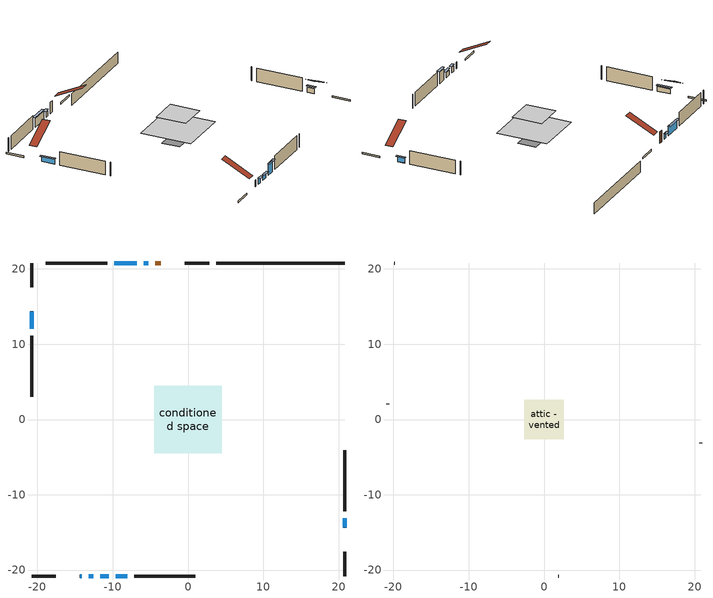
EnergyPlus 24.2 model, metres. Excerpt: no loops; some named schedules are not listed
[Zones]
conditioned space
 floor outside (Floor1 construction): -3.99,-3.99 -3.99,3.99 3.99,3.99 3.99,-3.99 z0.15
 floor adiabatic (AdiabaticFloorConstruction): -4.5,-4.5 -4.5,4.5 4.5,4.5 4.5,-4.5 z0.15
 floor foundation (Slab1 construction): -2.66,-1.6 -2.66,1.6 2.66,1.6 2.66,-1.6 z-1.83
 wall outside (RimJoist1 construction): 2.79,20.79 -0.41,20.79 / -20.79,-20.79 -17.59,-20.79 / -20.79,20.79 -20.79,17.59 / 20.79,-20.79 20.79,-17.59 z0.15:0.45
 wall outside (AdiabaticWallConstruction 1): -3.65,20.79 -4.37,20.79 z0.15:2.18
 wall outside (AdiabaticWallConstruction): -14.35,-20.79 -14.14,-20.79 z0.15:1.37; 20.79,-14.35 20.79,-13.13 / -5.29,20.79 -5.91,20.79 / -13.22,-20.79 -12.6,-20.79 z0.15:1.07; -6.83,20.79 -9.83,20.79 z0.15:1.67; -11.68,-20.79 -10.53,-20.79 / -20.79,14.35 -20.79,12.06 z0.15:1.01; -9.61,-20.79 -8.08,-20.79 z0.15:2.16
 wall outside (Wall1 construction): -10.76,20.79 -18.88,20.79 / -7.15,-20.79 0.97,-20.79 / -20.79,11.13 -20.79,3.01 / 20.79,-12.2 20.79,-4.08 z0.15:2.59
 wall foundation (FoundationWall1 construction): 20.79,20.79 3.72,20.79 z-1.83:0.15
 window (WindowConstruction 7): -14.35,-20.79 -14.14,-20.79 z0.15:1.37
 window (WindowConstruction): 20.79,-14.35 20.79,-13.13 z0.15:1.06
 window (WindowConstruction 1): -5.3,20.79 -5.91,20.79 z0.15:1.06
 window (WindowConstruction 2): -6.83,20.79 -9.83,20.79 z0.15:1.67
 window (WindowConstruction 3): -13.22,-20.79 -12.61,-20.79 z0.15:1.06
 window (WindowConstruction 4): -11.68,-20.79 -10.53,-20.79 z0.15:1.01
 window (WindowConstruction 5): -9.6,-20.79 -8.08,-20.79 z0.15:2.16
 window (WindowConstruction 6): -20.79,14.35 -20.79,12.06 z0.15:1.01
 door (Door): -3.65,20.79 -4.37,20.79 z0.15:2.18
 ceiling adiabatic (AdiabaticFloorConstruction): 4.5,-4.5 4.5,4.5 -4.5,4.5 -4.5,-4.5 z0.15
attic - vented
 floor to conditioned space (Floor2 construction Reversed): -2.62,-2.62 -2.62,2.62 2.62,2.62 2.62,-2.62 z2.59
 wall outside (Wall2 construction): -19.81,20.79 -19.86,20.79 / 1.9,-20.79 1.95,-20.79 / -20.79,2.08 -20.79,2.03 / 20.79,-3.15 20.79,-3.1 z0.15:2.59
 roof outside (Roof1 construction): -2.72,20.79,2.59 -2.72,15.83,5.07 -1.33,15.83,5.07 -1.33,20.79,2.59; -15.28,-20.79,2.59 -15.28,-15.83,5.07 -16.66,-15.83,5.07 -16.66,-20.79,2.59; -20.79,15.28,2.59 -15.83,15.28,5.07 -15.83,16.66,5.07 -20.79,16.66,2.59; 20.79,-15.28,2.59 15.83,-15.28,5.07 15.83,-16.66,5.07 20.79,-16.66,2.59
shading: 20.79,-12.93 20.79,-14.55 21.21,-14.55 21.21,-12.93 z1.27; -6.11,20.79 -5.09,20.79 -5.09,21.21 -6.11,21.21 z1.27; -10.03,20.79 -6.63,20.79 -6.63,21.21 -10.03,21.21 z1.88; -12.4,-20.79 -13.42,-20.79 -13.42,-21.21 -12.4,-21.21 z1.27; -10.33,-20.79 -11.88,-20.79 -11.88,-21.21 -10.33,-21.21 z1.21; -7.88,-20.79 -9.81,-20.79 -9.81,-21.21 -7.88,-21.21 z2.36; -20.79,11.86 -20.79,14.55 -21.21,14.55 -21.21,11.86 z1.21
[Building]
Building 1: Terrain=Suburbs
[Site:Location]
Toronto City Centre_ON: Latitude {deg}=43.63; Longitude {deg}=-79.39; Time Zone {hr}=-5; Elevation {m}=77; Keep Site Location Information=Yes
[Site:GroundTemperature:Shallow]
5.01852, 3.26908, 3.12898, 3.95918, 7.29196, 10.6092, 13.4851, 15.3069, 15.4617, 13.9799, 11.1774, 7.9619
[Site:WaterMainsTemperature]
Calculation Method=Schedule; Temperature Schedule=mains temperature schedule
[Material] Roughness=Rough; Thermal Absorptance=0.9
Name | Thickness {m} | Conductivity {W/m-K} | Density {kg/m3} | Specific Heat {J/kg-K} | Solar Absorptance | Visible Absorptance
asphalt or fiberglass shingles | 0.00635 | 0.162714 | 1121.4 | 1465.45 | 0.4 | 0.4
ceiling stud and cavity | 0.1397 | 0.0763592 | 65.682 | 1177.47 | 0.7 | 0.7
concrete 4.0 in. | 0.1016 | 1.803125 | 2242.8 | 837.4 | 0.7 | 0.7
concrete 8.0 in. | 0.2032 | 1.803125 | 2242.8 | 837.4 | 0.7 | 0.7
door material | 0.04445 | 0.053851 | 512.64 | 1214.23 | 0.7 | 0.7
floor covering | 0.0127 | 0.0433444 | 54.468 | 1339.84 | 0.6 | 0.6
floor rigid ins | 0.051816 | 0.029427 | 32.04 | 1214.23 | 0.7 | 0.7
floor rigid ins 1; wall rigid ins | 0.512978 | 0.029427 | 32.04 | 1214.23 | 0.7 | 0.7
floor stud and cavity | 0.1397 | 0.0962604 | 92.3553 | 1139.71 | 0.7 | 0.7
floor stud and cavity 1 | 0.1397 | 1.75129 | 37.0049 | 1207.88 | 0.7 | 0.7
furniture material conditioned space 1 | 0.1524 | 0.115458 | 640.8 | 1214.23 | 0.6 | 0.6
gypsum board | 0.0127 | 0.160291 | 801 | 837.4 | 0.6 | 0.6
osb sheathing 0.5 in. | 0.0127 | 0.115458 | 512.64 | 1214.23 | 0.7 | 0.7
osb sheathing 0.75 in. | 0.01905 | 0.115458 | 512.64 | 1214.23 | 0.7 | 0.7
rim joist stud and cavity | 0.0508 | 0.177588 | 50.32683 | 1063.81 | 0.6 | 0.6
wall stud and cavity | 0.1397 | 0.0885473 | 139.0536 | 1170.24 | 0.7 | 0.7
wall stud and cavity 1 | 0.0889 | 6.9971 | 50.32683 | 1063.81 | 0.6 | 0.6
wall stud and cavity 2 | 0.0889 | 0.380278 | 52.3479 | 1209.89 | 0.7 | 0.7
wall stud and cavity 3 | 0.0889 | 0.391764 | 83.0341 | 1211.67 | 0.7 | 0.7
wood siding | 0.0254 | 0.102417 | 544.68 | 1172.36 | 0.4 | 0.4
wood siding 1 | 0.00254 | 0.102417 | 544.68 | 1172.36 | 0.4 | 0.4
wood siding 2; wood siding 3; wood siding 4 | 0.0254 | 0.102417 | 544.68 | 1172.36 | 0.7 | 0.7
[WindowMaterial:SimpleGlazingSystem]
Name | U-Factor {W/m2-K} | Solar Heat Gain Coefficient
WindowMaterial | 2.56248 | 0.57
WindowMaterial 1 | 2.35864 | 0.66
WindowMaterial 2 | 2.48526 | 0.6
WindowMaterial 3 | 2.37851 | 0.65
WindowMaterial 4 | 4.786554 | 0.61
[Construction]
AdiabaticFloorConstruction: floor stud and cavity 1, floor rigid ins 1, osb sheathing 0.75 in., floor covering
AdiabaticWallConstruction: wood siding 3, wall rigid ins, wall stud and cavity 2, gypsum board
AdiabaticWallConstruction 1: wood siding 4, wall rigid ins, wall stud and cavity 2, gypsum board
Door: door material
Floor1 construction: floor stud and cavity, floor rigid ins, osb sheathing 0.75 in., floor covering
Floor2 construction Reversed: gypsum board, ceiling stud and cavity
FoundationWall1 construction: concrete 8.0 in.
furniture construction conditioned space 1: furniture material conditioned space 1
PartitionWallConstruction: gypsum board, wall stud and cavity 3, gypsum board
RimJoist1 construction: wood siding 2, rim joist stud and cavity
Roof1 construction: asphalt or fiberglass shingles
Slab1 construction: concrete 4.0 in.
Wall1 construction: wood siding, osb sheathing 0.5 in., wall stud and cavity, gypsum board
Wall2 construction: wood siding 1, wall stud and cavity 1
WindowConstruction; WindowConstruction 1; WindowConstruction 3: WindowMaterial
WindowConstruction 2: WindowMaterial 1
WindowConstruction 4; WindowConstruction 6: WindowMaterial 2
WindowConstruction 5: WindowMaterial 3
WindowConstruction 7: WindowMaterial 4
[Zone] Multiplier=1; Part of Total Floor Area=Yes
Name | Volume {m3}
attic - vented | 10.7489
conditioned space | 235.1
[Space]
Name | Zone | Volume {m3}
attic - vented 1 | attic - vented | 10.7489
conditioned space 1 | conditioned space | 235.1
[ZoneInfiltration:EffectiveLeakageArea]
infil attic - vented 1: Zone or Space=attic - vented 1; Schedule=Always On Discrete; Effective Air Leakage Area {cm2}=1157.89; Stack Coefficient=0.000342; Wind Coefficient=1.24949e-05
[ZoneMixing]
whole house fan mix: Zone or Space=attic - vented; Schedule=Always On Continuous; Design Flow Rate Calculation Method=Flow/Zone; Design Flow Rate {m3/s}=0; Source Zone or Space=conditioned space
[SurfaceProperty:ExposedFoundationPerimeter]
Slab1: Exposed Perimeter Calculation Method=TotalExposedPerimeter; Total Exposed Perimeter {m}=17.07
[InternalMass] Zone or ZoneList=conditioned space; Space or SpaceList=conditioned space 1
Name | Construction | Surface Area {m2}
furniture mass conditioned space 1 | furniture construction conditioned space 1 | 64.7239
partition wall mass | PartitionWallConstruction | 161.81
[Lights]
interior lighting: Zone or ZoneList or Space or SpaceList=conditioned space 1; Schedule=interior lighting schedule; Design Level Calculation Method=LightingLevel; Lighting Level {W}=343.2; Return Air Fraction=0; Fraction Radiant=0.6; Fraction Visible=0.2; Fraction Replaceable=1
[People]
occupants: Zone or ZoneList or Space or SpaceList=conditioned space 1; Number of People Schedule=occupants schedule; Number of People Calculation Method=People; Number of People=3; Fraction Radiant=0.314171; Sensible Heat Fraction=0.56303; Activity Level Schedule=occupants activity schedule; Carbon Dioxide Generation Rate {m3/s-W}=0; Enable ASHRAE 55 Comfort Warnings=No; Mean Radiant Temperature Calculation Type=EnclosureAveraged
[ElectricEquipment] Zone or ZoneList or Space or SpaceList=conditioned space 1; Design Level Calculation Method=EquipmentLevel
Name | Schedule | Design Level {W} | Fraction Latent | Fraction Radiant | Fraction Lost
clothes dryer | clothes dryer schedule | 140.772 | 0.015 | 0.081 | 0.85
clothes washer | clothes washer schedule | 32.1985 | 0.03 | 0.162 | 0.7
cooking range | cooking range schedule | 215.147 | 0.08 | 0.432 | 0.2
dishwasher | dishwasher schedule | 66.8632 | 0.3 | 0.18 | 0.4
fridge | fridge schedule | 72.9452 | 0 | 0.6 | 0
mech vent bath fan 0 | mech vent bath fan 0 schedule | 50.2 | 0 | 0 | 1
mech vent house fan | mech vent house fan schedule | 0 | 0 | 0 | 1
mech vent house fan cfis | mech vent house fan cfis schedule | 0 | 0 | 0 | 0
mech vent range fan 0 | mech vent range fan 0 schedule | 57 | 0 | 0 | 1
misc plug loads | misc plug loads schedule | 494.7 | 0.045 | 0.513 | 0.1
whole house fan | Always On Discrete | 0 | 0 | 0 | 1
[OtherEquipment] Zone or ZoneList or Space or SpaceList=conditioned space 1; Design Level Calculation Method=EquipmentLevel
Name | Fuel Type | Schedule | Design Level {W} | Fraction Latent | Fraction Radiant | Fraction Lost
clothes dryer 1 | Electricity | clothes dryer schedule | 0 | 0.015 | 0.081 | 0.85
cooking range 1 | Electricity | cooking range schedule | 0 | 0.08 | 0.432 | 0.2
general water use latent | None | general water use schedule | 62.594 | 1 | 0 | 0
general water use sensible | None | general water use schedule | -61.6891 | 0 | 0.6 | 0
mech vent house fan latent load | None | Always On Discrete | 0 | 1 | 0 | 0
mech vent house fan sensible load | None | Always On Discrete | 0 | 0 | 0 | 0
water heater energy adjustment1 | NaturalGas | Always On Discrete | 0.01 | 0 | 0 | 1
[ZoneInfiltration:DesignFlowRate] Zone or ZoneList or Space or SpaceList=conditioned space 1; Schedule=Always On Discrete; Design Flow Rate Calculation Method=Flow/Zone; Design Flow Rate {m3/s}=0
infil flow; natural vent flow; whole house fan flow
[AvailabilityManager:Scheduled]
furnace airloop Availability Manager: Schedule=Always On Discrete
[Foundation:Kiva]
Foundation Kiva 1: Initial Indoor Air Temperature {C}=18; Wall Height Above Grade {m}=0.150023; Wall Depth Below Slab {m}=0.2032
[Foundation:Kiva:Settings]
Soil Conductivity {W/m-K}=0.849921; Soil Density {kg/m3}=1842.3; Soil Specific Heat {J/kg-K}=418.7; Ground Solar Absorptivity=0.9; Ground Thermal Absorptivity=0.9; Ground Surface Roughness {m}=0.03; Far-Field Width {m}=40; Deep-Ground Boundary Condition=ZeroFlux; Deep-Ground Depth {m}=40; Minimum Cell Dimension {m}=0.2; Maximum Cell Growth Coefficient=3; Simulation Timestep=Timestep
[Exterior:Lights]
exterior lighting: Schedule=exterior lighting schedule; Design Level {W}=75.6
[EnergyManagementSystem:GlobalVariable]
furnace_airloop_Fan_RTF
infil_program_Qfan
infil_program_Qinf
natural_vent_program_Qnv
natural_vent_program_Qwhf
[EnergyManagementSystem:Sensor]
Name | Output:Variable or Output:Meter Index Key | Output:Variable or Output:Meter
airflow_gain | infil flow | Infiltration Sensible Heat Gain Energy
airflow_gain_1 | natural vent flow | Infiltration Sensible Heat Gain Energy
airflow_gain_2 | whole house fan flow | Infiltration Sensible Heat Gain Energy
airflow_loss | infil flow | Infiltration Sensible Heat Loss Energy
airflow_loss_1 | natural vent flow | Infiltration Sensible Heat Loss Energy
airflow_loss_2 | whole house fan flow | Infiltration Sensible Heat Loss Energy
clg_load_cond |  | Cooling:EnergyTransfer:Zone:CONDITIONED SPACE
clg_sp_s; clg_sp_s_1 | cooling setpoint | Schedule Value
clothes_dryer_exhaust_0_sch_s | clothes dryer exhaust 0 schedule | Schedule Value
cool_season | cooling season schedule | Schedule Value
htg_load_cond |  | Heating:EnergyTransfer:Zone:CONDITIONED SPACE
htg_sp_s; htg_sp_s_1 | heating setpoint | Schedule Value
ig_ee_conv | clothes dryer | Electric Equipment Convective Heating Energy
ig_ee_conv_2 | cooking range | Electric Equipment Convective Heating Energy
ig_ee_conv_4 | fridge | Electric Equipment Convective Heating Energy
ig_ee_conv_5 | misc plug loads | Electric Equipment Convective Heating Energy
ig_ee_conv_6 | whole house fan | Electric Equipment Convective Heating Energy
ig_ee_rad | clothes dryer | Electric Equipment Radiant Heating Energy
ig_ee_rad_2 | cooking range | Electric Equipment Radiant Heating Energy
ig_ee_rad_4 | fridge | Electric Equipment Radiant Heating Energy
ig_ee_rad_5 | misc plug loads | Electric Equipment Radiant Heating Energy
ig_ee_rad_6 | whole house fan | Electric Equipment Radiant Heating Energy
ig_lgt_conv | interior lighting | Lights Convective Heating Energy
ig_lgt_rad | interior lighting | Lights Radiant Heating Energy
ig_lgt_vis | interior lighting | Lights Visible Radiation Heating Energy
ig_oe_conv | clothes dryer 1 | Other Equipment Convective Heating Energy
ig_oe_conv_1 | cooking range 1 | Other Equipment Convective Heating Energy
ig_oe_conv_2 | general water use latent | Other Equipment Convective Heating Energy
ig_oe_conv_3 | general water use sensible | Other Equipment Convective Heating Energy
ig_oe_conv_4 | water heater energy adjustment1 | Other Equipment Convective Heating Energy
ig_oe_rad | clothes dryer 1 | Other Equipment Radiant Heating Energy
ig_oe_rad_1 | cooking range 1 | Other Equipment Radiant Heating Energy
ig_oe_rad_2 | general water use latent | Other Equipment Radiant Heating Energy
ig_oe_rad_3 | general water use sensible | Other Equipment Radiant Heating Energy
ig_oe_rad_4 | water heater energy adjustment1 | Other Equipment Radiant Heating Energy
ig_ppl_conv | occupants | People Convective Heating Energy
ig_ppl_rad | occupants | People Radiant Heating Energy
im_conv | furniture mass conditioned space 1 | Surface Inside Face Convection Heat Gain Energy
im_conv_1 | partition wall mass | Surface Inside Face Convection Heat Gain Energy
im_ig | furniture mass conditioned space 1 | Surface Inside Face Internal Gains Radiation Heat Gain Energy
im_ig_1 | partition wall mass | Surface Inside Face Internal Gains Radiation Heat Gain Energy
im_lgt | furniture mass conditioned space 1 | Surface Inside Face Lights Radiation Heat Gain Energy
im_lgt_1 | partition wall mass | Surface Inside Face Lights Radiation Heat Gain Energy
im_sol | furniture mass conditioned space 1 | Surface Inside Face Solar Radiation Heat Gain Energy
im_sol_1 | partition wall mass | Surface Inside Face Solar Radiation Heat Gain Energy
im_surf | furniture mass conditioned space 1 | Surface Inside Face Net Surface Thermal Radiation Heat Gain Energy
im_surf_1 | partition wall mass | Surface Inside Face Net Surface Thermal Radiation Heat Gain Energy
mech_vent_bath_fan_0_sch_s | mech vent bath fan 0 schedule | Schedule Value
mech_vent_range_fan_0_sch_s | mech vent range fan 0 schedule | Schedule Value
mv_conv | mech vent bath fan 0 | Electric Equipment Convective Heating Energy
mv_conv_1 | mech vent house fan | Electric Equipment Convective Heating Energy
mv_conv_2 | mech vent house fan cfis | Electric Equipment Convective Heating Energy
mv_conv_3 | mech vent range fan 0 | Electric Equipment Convective Heating Energy
mv_conv_4 | mech vent house fan latent load | Other Equipment Convective Heating Energy
mv_conv_5 | mech vent house fan sensible load | Other Equipment Convective Heating Energy
mv_rad | mech vent bath fan 0 | Electric Equipment Radiant Heating Energy
mv_rad_1 | mech vent house fan | Electric Equipment Radiant Heating Energy
mv_rad_2 | mech vent house fan cfis | Electric Equipment Radiant Heating Energy
mv_rad_3 | mech vent range fan 0 | Electric Equipment Radiant Heating Energy
mv_rad_4 | mech vent house fan latent load | Other Equipment Radiant Heating Energy
mv_rad_5 | mech vent house fan sensible load | Other Equipment Radiant Heating Energy
natural_vent_s | natural vent schedule | Schedule Value
out_pb_s |  | Site Outdoor Air Barometric Pressure
out_wt_s |  | Site Outdoor Air Humidity Ratio
site_vw_s |  | Site Wind Speed
ss_back_out | Window1 | Surface Window Shortwave from Zone Back Out Window Heat Transfer Rate
ss_back_out_1 | Window2 | Surface Window Shortwave from Zone Back Out Window Heat Transfer Rate
ss_back_out_2 | Window4 | Surface Window Shortwave from Zone Back Out Window Heat Transfer Rate
ss_back_out_3 | Window5 | Surface Window Shortwave from Zone Back Out Window Heat Transfer Rate
ss_back_out_4 | Window6 | Surface Window Shortwave from Zone Back Out Window Heat Transfer Rate
ss_back_out_5 | Window7 | Surface Window Shortwave from Zone Back Out Window Heat Transfer Rate
ss_back_out_6 | Window8 | Surface Window Shortwave from Zone Back Out Window Heat Transfer Rate
ss_back_out_7 | Window9 | Surface Window Shortwave from Zone Back Out Window Heat Transfer Rate
ss_conv | Door1 | Surface Inside Face Convection Heat Gain Energy
ss_conv_1 | Window1 | Surface Inside Face Convection Heat Gain Energy
ss_conv_2 | Window2 | Surface Inside Face Convection Heat Gain Energy
ss_conv_3 | Window4 | Surface Inside Face Convection Heat Gain Energy
ss_conv_4 | Window5 | Surface Inside Face Convection Heat Gain Energy
ss_conv_5 | Window6 | Surface Inside Face Convection Heat Gain Energy
ss_conv_6 | Window7 | Surface Inside Face Convection Heat Gain Energy
ss_conv_7 | Window8 | Surface Inside Face Convection Heat Gain Energy
ss_conv_8 | Window9 | Surface Inside Face Convection Heat Gain Energy
ss_ig | Door1 | Surface Inside Face Internal Gains Radiation Heat Gain Energy
ss_ig_1 | Window1 | Surface Inside Face Internal Gains Radiation Heat Gain Energy
ss_ig_2 | Window2 | Surface Inside Face Internal Gains Radiation Heat Gain Energy
ss_ig_3 | Window4 | Surface Inside Face Internal Gains Radiation Heat Gain Energy
ss_ig_4 | Window5 | Surface Inside Face Internal Gains Radiation Heat Gain Energy
ss_ig_5 | Window6 | Surface Inside Face Internal Gains Radiation Heat Gain Energy
ss_ig_6 | Window7 | Surface Inside Face Internal Gains Radiation Heat Gain Energy
ss_ig_7 | Window8 | Surface Inside Face Internal Gains Radiation Heat Gain Energy
ss_ig_8 | Window9 | Surface Inside Face Internal Gains Radiation Heat Gain Energy
ss_lgt | Door1 | Surface Inside Face Lights Radiation Heat Gain Energy
ss_sol | Door1 | Surface Inside Face Solar Radiation Heat Gain Energy
ss_surf | Door1 | Surface Inside Face Net Surface Thermal Radiation Heat Gain Energy
ss_surf_1 | Window1 | Surface Inside Face Net Surface Thermal Radiation Heat Gain Energy
ss_surf_2 | Window2 | Surface Inside Face Net Surface Thermal Radiation Heat Gain Energy
ss_surf_3 | Window4 | Surface Inside Face Net Surface Thermal Radiation Heat Gain Energy
ss_surf_4 | Window5 | Surface Inside Face Net Surface Thermal Radiation Heat Gain Energy
ss_surf_5 | Window6 | Surface Inside Face Net Surface Thermal Radiation Heat Gain Energy
ss_surf_6 | Window7 | Surface Inside Face Net Surface Thermal Radiation Heat Gain Energy
ss_surf_7 | Window8 | Surface Inside Face Net Surface Thermal Radiation Heat Gain Energy
ss_surf_8 | Window9 | Surface Inside Face Net Surface Thermal Radiation Heat Gain Energy
ss_trans_in | Window1 | Surface Window Transmitted Solar Radiation Rate
ss_trans_in_1 | Window2 | Surface Window Transmitted Solar Radiation Rate
ss_trans_in_2 | Window4 | Surface Window Transmitted Solar Radiation Rate
ss_trans_in_3 | Window5 | Surface Window Transmitted Solar Radiation Rate
ss_trans_in_4 | Window6 | Surface Window Transmitted Solar Radiation Rate
ss_trans_in_5 | Window7 | Surface Window Transmitted Solar Radiation Rate
ss_trans_in_6 | Window8 | Surface Window Transmitted Solar Radiation Rate
ss_trans_in_7 | Window9 | Surface Window Transmitted Solar Radiation Rate
ss_trans_out | Window1 | Surface Inside Face Initial Transmitted Diffuse Transmitted Out Window Solar Radiation Rate
ss_trans_out_1 | Window2 | Surface Inside Face Initial Transmitted Diffuse Transmitted Out Window Solar Radiation Rate
ss_trans_out_2 | Window4 | Surface Inside Face Initial Transmitted Diffuse Transmitted Out Window Solar Radiation Rate
ss_trans_out_3 | Window5 | Surface Inside Face Initial Transmitted Diffuse Transmitted Out Window Solar Radiation Rate
ss_trans_out_4 | Window6 | Surface Inside Face Initial Transmitted Diffuse Transmitted Out Window Solar Radiation Rate
ss_trans_out_5 | Window7 | Surface Inside Face Initial Transmitted Diffuse Transmitted Out Window Solar Radiation Rate
ss_trans_out_6 | Window8 | Surface Inside Face Initial Transmitted Diffuse Transmitted Out Window Solar Radiation Rate
ss_trans_out_7 | Window9 | Surface Inside Face Initial Transmitted Diffuse Transmitted Out Window Solar Radiation Rate
s_conv | Floor1 | Surface Inside Face Convection Heat Gain Energy
s_conv_1 | Floor2 | Surface Inside Face Convection Heat Gain Energy
s_conv_10 | Wall1:0 | Surface Inside Face Convection Heat Gain Energy
s_conv_11 | Wall1:180 | Surface Inside Face Convection Heat Gain Energy
s_conv_12 | Wall1:270 | Surface Inside Face Convection Heat Gain Energy
s_conv_13 | Wall1:90 | Surface Inside Face Convection Heat Gain Energy
s_conv_2 | FoundationWall1 | Surface Inside Face Convection Heat Gain Energy
s_conv_3 | inferred conditioned ceiling | Surface Inside Face Convection Heat Gain Energy
s_conv_4 | inferred conditioned floor | Surface Inside Face Convection Heat Gain Energy
s_conv_5 | RimJoist1:0 | Surface Inside Face Convection Heat Gain Energy
s_conv_6 | RimJoist1:180 | Surface Inside Face Convection Heat Gain Energy
s_conv_7 | RimJoist1:270 | Surface Inside Face Convection Heat Gain Energy
s_conv_8 | RimJoist1:90 | Surface Inside Face Convection Heat Gain Energy
s_conv_9 | Slab1 | Surface Inside Face Convection Heat Gain Energy
s_ig | Floor1 | Surface Inside Face Internal Gains Radiation Heat Gain Energy
s_ig_1 | Floor2 | Surface Inside Face Internal Gains Radiation Heat Gain Energy
s_ig_10 | Wall1:0 | Surface Inside Face Internal Gains Radiation Heat Gain Energy
s_ig_11 | Wall1:180 | Surface Inside Face Internal Gains Radiation Heat Gain Energy
s_ig_12 | Wall1:270 | Surface Inside Face Internal Gains Radiation Heat Gain Energy
s_ig_13 | Wall1:90 | Surface Inside Face Internal Gains Radiation Heat Gain Energy
s_ig_2 | FoundationWall1 | Surface Inside Face Internal Gains Radiation Heat Gain Energy
s_ig_3 | inferred conditioned ceiling | Surface Inside Face Internal Gains Radiation Heat Gain Energy
s_ig_4 | inferred conditioned floor | Surface Inside Face Internal Gains Radiation Heat Gain Energy
s_ig_5 | RimJoist1:0 | Surface Inside Face Internal Gains Radiation Heat Gain Energy
s_ig_6 | RimJoist1:180 | Surface Inside Face Internal Gains Radiation Heat Gain Energy
s_ig_7 | RimJoist1:270 | Surface Inside Face Internal Gains Radiation Heat Gain Energy
s_ig_8 | RimJoist1:90 | Surface Inside Face Internal Gains Radiation Heat Gain Energy
s_ig_9 | Slab1 | Surface Inside Face Internal Gains Radiation Heat Gain Energy
s_lgt | Floor1 | Surface Inside Face Lights Radiation Heat Gain Energy
s_lgt_1 | Floor2 | Surface Inside Face Lights Radiation Heat Gain Energy
s_lgt_10 | Wall1:0 | Surface Inside Face Lights Radiation Heat Gain Energy
s_lgt_11 | Wall1:180 | Surface Inside Face Lights Radiation Heat Gain Energy
s_lgt_12 | Wall1:270 | Surface Inside Face Lights Radiation Heat Gain Energy
s_lgt_13 | Wall1:90 | Surface Inside Face Lights Radiation Heat Gain Energy
s_lgt_2 | FoundationWall1 | Surface Inside Face Lights Radiation Heat Gain Energy
s_lgt_3 | inferred conditioned ceiling | Surface Inside Face Lights Radiation Heat Gain Energy
s_lgt_4 | inferred conditioned floor | Surface Inside Face Lights Radiation Heat Gain Energy
s_lgt_5 | RimJoist1:0 | Surface Inside Face Lights Radiation Heat Gain Energy
s_lgt_6 | RimJoist1:180 | Surface Inside Face Lights Radiation Heat Gain Energy
s_lgt_7 | RimJoist1:270 | Surface Inside Face Lights Radiation Heat Gain Energy
s_lgt_8 | RimJoist1:90 | Surface Inside Face Lights Radiation Heat Gain Energy
s_lgt_9 | Slab1 | Surface Inside Face Lights Radiation Heat Gain Energy
s_sol | Floor1 | Surface Inside Face Solar Radiation Heat Gain Energy
s_sol_1 | Floor2 | Surface Inside Face Solar Radiation Heat Gain Energy
s_sol_10 | Wall1:0 | Surface Inside Face Solar Radiation Heat Gain Energy
s_sol_11 | Wall1:180 | Surface Inside Face Solar Radiation Heat Gain Energy
s_sol_12 | Wall1:270 | Surface Inside Face Solar Radiation Heat Gain Energy
s_sol_13 | Wall1:90 | Surface Inside Face Solar Radiation Heat Gain Energy
s_sol_2 | FoundationWall1 | Surface Inside Face Solar Radiation Heat Gain Energy
s_sol_3 | inferred conditioned ceiling | Surface Inside Face Solar Radiation Heat Gain Energy
s_sol_4 | inferred conditioned floor | Surface Inside Face Solar Radiation Heat Gain Energy
s_sol_5 | RimJoist1:0 | Surface Inside Face Solar Radiation Heat Gain Energy
s_sol_6 | RimJoist1:180 | Surface Inside Face Solar Radiation Heat Gain Energy
s_sol_7 | RimJoist1:270 | Surface Inside Face Solar Radiation Heat Gain Energy
s_sol_8 | RimJoist1:90 | Surface Inside Face Solar Radiation Heat Gain Energy
s_sol_9 | Slab1 | Surface Inside Face Solar Radiation Heat Gain Energy
s_surf | Floor1 | Surface Inside Face Net Surface Thermal Radiation Heat Gain Energy
s_surf_1 | Floor2 | Surface Inside Face Net Surface Thermal Radiation Heat Gain Energy
s_surf_10 | Wall1:0 | Surface Inside Face Net Surface Thermal Radiation Heat Gain Energy
s_surf_11 | Wall1:180 | Surface Inside Face Net Surface Thermal Radiation Heat Gain Energy
s_surf_12 | Wall1:270 | Surface Inside Face Net Surface Thermal Radiation Heat Gain Energy
